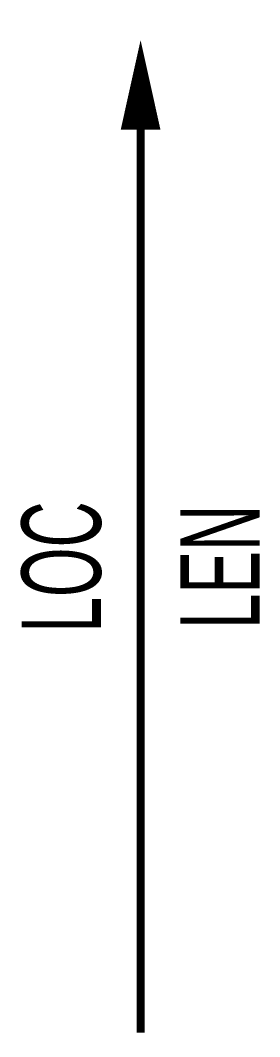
# Model space of a CAD drawing. Header units: millimetres. Extents: x -1.5 to 1.5, y -12.6 to 0.2.
import ezdxf
from ezdxf.enums import TextEntityAlignment as Align

# ---------------------------------------------------------------- set-up
doc = ezdxf.new("R2010")
doc.units = ezdxf.units.MM

msp = doc.modelspace()

# ---------------------------------------------------------------- linework, layer by layer
at = {"color": 2, "linetype": 'Continuous'}
msp.add_lwpolyline([(0, 0, 0, 0.5, 0), (0, -1.126, 0.5, 0.5, 0)], format="xyseb", dxfattribs=at)
at = {"color": 2}
msp.add_lwpolyline([(0, -0.768, 0.1, 0.1, 0), (0, -12.5, 0, 0, 0)], format="xyseb", dxfattribs=at)

# ---------------------------------------------------------------- texts
at = {"width": 0.6}
for tag, text, p in [('LOC', 'LOC', (-1, -6.634)), ('LEN', 'LEN', (1, -6.634))]:
    msp.add_attdef(tag, text=text, height=1, rotation=90, dxfattribs=at).set_placement(p, align=Align.MIDDLE_CENTER)

doc.saveas('drawing.dxf')
